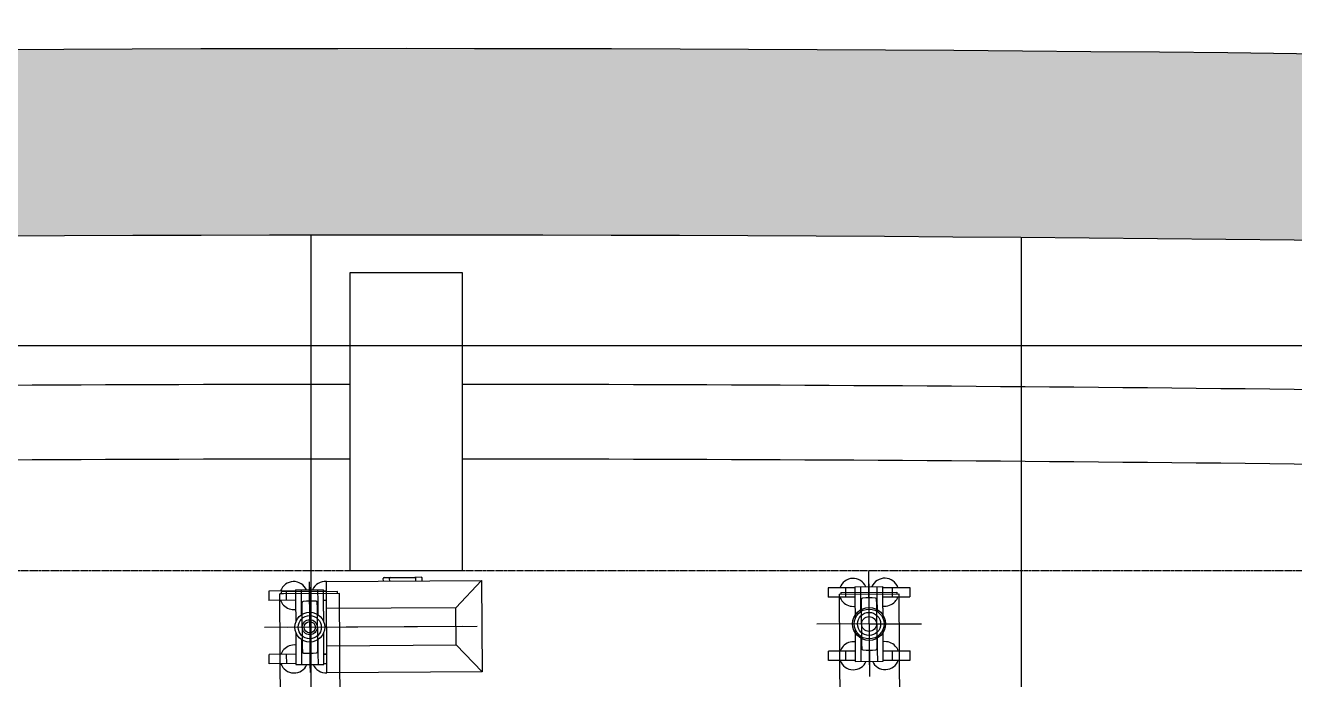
# Model space of a CAD drawing. Header units: millimetres. Extents: x -179076 to 119312, y -18667 to 180141.
# Drawn here: x -63835 to -60431, y 166399 to 168153 of the extents above; entities that cross this region are included whole.
import ezdxf

# ---------------------------------------------------------------- set-up
doc = ezdxf.new("R2010")
doc.units = ezdxf.units.MM
doc.linetypes.add('X-GRID_5~ROOF$0$CENTER2', pattern=[1.125, 0.75, -0.125, 0.125, -0.125])
for name, color, linetype in [('X-EXT_PH$0$A-254', 254, 'Continuous'), ('X-EXT_PH$0$A-ELE2', 3, 'Continuous'), ('X-EXT_PH$0$A-ELE4', 8, 'Continuous'), ('X-EXT_PH$0$A-MEP1a', 5, 'Continuous'), ('X-EXT_PH$0$A-PAT', 251, 'Continuous'), ('X-EXT_PH$0$A-STL', 6, 'Continuous'), ('X-EXT_PH$0$EA-K', 30, 'Continuous'), ('X-GRID_5~ROOF$0$A-CEN1', 1, 'X-GRID_5~ROOF$0$CENTER2')]:
    doc.layers.add(name, color=color, linetype=linetype)

# ---------------------------------------------------------------- blocks, each defined once
blk = doc.blocks.new('X-EXT_PH$0$bmu_office')
at = {"layer": 'X-EXT_PH$0$A-MEP1a', "color": 251}
for p, q in [((1290199, -1563601.2), (1290199, -1563479.7)), ((1290397, -1563478.7), (1290397, -1563471.7)), ((1290399.5, -1563469.2), (1290416.5, -1563469.2)), ((1290414, -1563478.7), (1290414, -1563471.7)), ((1290416.5, -1563469.2), (1290481.5, -1563469.2)), ((1290498.5, -1563469.2), (1290481.5, -1563469.2)), ((1290484, -1563478.7), (1290484, -1563471.7)), ((1290501, -1563478.7), (1290501, -1563471.7)), ((1290591.2, -1563551.2), (1290660.5, -1563478.7)), ((1291699, -1563601.2), (1291699, -1563460.7)), ((1290161.5, -1563503.7), (1290089.5, -1563503.7)), ((1290089.5, -1563503.7), (1290089.5, -1563528.7)), ((1290119, -1564601.2), (1290119, -1563511.2)), ((1290129, -1563511.2), (1290119, -1563511.2)), ((1290124, -1563511.2), (1290124, -1563506.2)), ((1290274, -1563506.2), (1290124, -1563506.2)), ((1290279, -1563511.2), (1290129, -1563511.2)), ((1290136.5, -1563503.7), (1290136.5, -1563528.7)), ((1290161.5, -1563501.2), (1290236.5, -1563501.2)), ((1290161.5, -1563501.2), (1290161.5, -1563531.2)), ((1290176.5, -1563501.2), (1290176.5, -1563531.2)), ((1290199, -1563493.9), (1290199, -1563711.1)), ((1290221.5, -1563531.2), (1290221.5, -1563501.2)), ((1290236.5, -1563531.2), (1290236.5, -1563501.2)), ((1290236.5, -1563503.7), (1290244.5, -1563503.7)), ((1290274, -1563511.2), (1290274, -1563506.2)), ((1290279, -1564001.2), (1290279, -1563511.2)), ((1291661.5, -1563503.7), (1291589.5, -1563503.7)), ((1291589.5, -1563503.7), (1291589.5, -1563528.7)), ((1291619, -1563521.2), (1291619, -1564051.2)), ((1291619, -1563521.2), (1291619, -1564051.2)), ((1291619, -1563521.2), (1291779, -1563521.2)), ((1291619, -1563521.2), (1291779, -1563521.2)), ((1291624, -1563516.2), (1291774, -1563516.2)), ((1291624, -1563516.2), (1291774, -1563516.2)), ((1291624, -1563516.2), (1291624, -1563521.2)), ((1291624, -1563516.2), (1291624, -1563521.2)), ((1291636.5, -1563503.7), (1291636.5, -1563528.7)), ((1291661.5, -1563501.2), (1291736.5, -1563501.2)), ((1291661.5, -1563501.2), (1291661.5, -1563531.2)), ((1291676.5, -1563501.2), (1291676.5, -1563531.2)), ((1291699, -1563493.9), (1291699, -1563711.1)), ((1291721.5, -1563531.2), (1291721.5, -1563501.2)), ((1291736.5, -1563531.2), (1291736.5, -1563501.2)), ((1291736.5, -1563503.7), (1291808.5, -1563503.7)), ((1291761.5, -1563503.7), (1291761.5, -1563528.7)), ((1291774, -1563516.2), (1291774, -1563521.2)), ((1291774, -1563516.2), (1291774, -1563521.2)), ((1291779, -1563521.2), (1291779, -1564081.2)), ((1291779, -1563521.2), (1291779, -1564081.2)), ((1291808.5, -1563503.7), (1291808.5, -1563528.7)), ((1290162, -1563528.7), (1290089.5, -1563528.7)), ((1290161.5, -1563531.2), (1290161.5, -1563587.3)), ((1290176.5, -1563531.2), (1290176.5, -1563568.1)), ((1290179, -1563541.2), (1290179, -1563534.9)), ((1290179, -1563667.5), (1290179, -1563534.9)), ((1290219, -1563541.2), (1290219, -1563534.9)), ((1290219, -1563534.9), (1290219, -1563667.5)), ((1290221.5, -1563568.1), (1290221.5, -1563531.2)), ((1290236, -1563528.7), (1290244.5, -1563528.7)), ((1290236.5, -1563528.7), (1290244.5, -1563528.7)), ((1290236.5, -1563587.3), (1290236.5, -1563528.7)), ((1290236.5, -1563587.3), (1290236.5, -1563531.2)), ((1290591.2, -1563551.2), (1290244.5, -1563551.2)), ((1290591.2, -1563651.2), (1290591.2, -1563551.2)), ((1291662, -1563528.7), (1291589.5, -1563528.7)), ((1291661.5, -1563531.2), (1291661.5, -1563587.3)), ((1291676.5, -1563531.2), (1291676.5, -1563568.1)), ((1291679, -1563541.2), (1291679, -1563534.9)), ((1291679, -1563667.5), (1291679, -1563534.9)), ((1291719, -1563541.2), (1291719, -1563534.9)), ((1291719, -1563534.9), (1291719, -1563667.5)), ((1291721.5, -1563568.1), (1291721.5, -1563531.2)), ((1291736, -1563528.7), (1291808.5, -1563528.7)), ((1291736.5, -1563587.3), (1291736.5, -1563531.2)), ((1290199, -1563601.2), (1290077.5, -1563601.2)), ((1290140, -1563601.2), (1290608.9, -1563601.2)), ((1290161.5, -1563615.1), (1290161.5, -1563671.2)), ((1290167.5, -1563601.2), (1290647.5, -1563601.2)), ((1290199, -1563601.2), (1290199, -1563722.7)), ((1290199, -1563601.2), (1290320.4, -1563601.2)), ((1290236.5, -1563701.2), (1290236.5, -1563615.1)), ((1290236.5, -1563673.7), (1290236.5, -1563615.1)), ((1291699, -1563601.2), (1291558.5, -1563601.2)), ((1291661.5, -1563615.1), (1291661.5, -1563671.2)), ((1291699, -1563601.2), (1291699, -1563741.7)), ((1291699, -1563601.2), (1291839.5, -1563601.2)), ((1291736.5, -1563701.2), (1291736.5, -1563615.1)), ((1291736.5, -1563673.7), (1291736.5, -1563615.1)), ((1290176.5, -1563634.3), (1290176.5, -1563671.2)), ((1290221.5, -1563671.2), (1290221.5, -1563634.3)), ((1290244.5, -1563651.2), (1290591.2, -1563651.2)), ((1290591.2, -1563651.2), (1290660.5, -1563723.7)), ((1291676.5, -1563634.3), (1291676.5, -1563671.2)), ((1291721.5, -1563671.2), (1291721.5, -1563634.3)), ((1290162, -1563673.7), (1290089.5, -1563673.7)), ((1290089.5, -1563698.7), (1290089.5, -1563673.7)), ((1290136.5, -1563698.7), (1290136.5, -1563673.7)), ((1290161.5, -1563671.2), (1290161.5, -1563701.2)), ((1290176.5, -1563671.2), (1290176.5, -1563701.2)), ((1290179, -1563661.2), (1290179, -1563667.5)), ((1290219, -1563661.2), (1290219, -1563667.5)), ((1290221.5, -1563701.2), (1290221.5, -1563671.2)), ((1290236, -1563673.7), (1290244.5, -1563673.7)), ((1290244.5, -1563673.7), (1290236.5, -1563673.7)), ((1291662, -1563673.7), (1291589.5, -1563673.7)), ((1291589.5, -1563698.7), (1291589.5, -1563673.7)), ((1291636.5, -1563698.7), (1291636.5, -1563673.7)), ((1291661.5, -1563671.2), (1291661.5, -1563701.2)), ((1291676.5, -1563671.2), (1291676.5, -1563701.2)), ((1291679, -1563661.2), (1291679, -1563667.5)), ((1291719, -1563661.2), (1291719, -1563667.5)), ((1291721.5, -1563701.2), (1291721.5, -1563671.2)), ((1291736, -1563673.7), (1291808.5, -1563673.7)), ((1291761.5, -1563698.7), (1291761.5, -1563673.7)), ((1291808.5, -1563698.7), (1291808.5, -1563673.7)), ((1290161.5, -1563698.7), (1290089.5, -1563698.7)), ((1290161.5, -1563701.2), (1290236.5, -1563701.2)), ((1290236.5, -1563698.7), (1290244.5, -1563698.7)), ((1291661.5, -1563698.7), (1291589.5, -1563698.7)), ((1291661.5, -1563701.2), (1291736.5, -1563701.2)), ((1291736.5, -1563698.7), (1291808.5, -1563698.7))]:
    blk.add_line(p, q, dxfattribs=at)
blk.add_lwpolyline([(1290244.5, -1563478.7), (1290660.5, -1563478.7), (1290660.5, -1563723.7), (1290244.5, -1563723.7)], close=True, dxfattribs=at)
blk.add_lwpolyline([(1291736.5, -1563587.3), (1291736.5, -1563528.7)], dxfattribs=at)
for centre, radius in [((1291699, -1563601.2), 44.2), ((1291699, -1563601.2), 44.2), ((1290199, -1563601.2), 40), ((1290199, -1563601.2), 40), ((1290199, -1563601.2), 40), ((1290199, -1563601.2), 31), ((1290199, -1563601.2), 20), ((1290199, -1563601.2), 15), ((1291699, -1563601.2), 40), ((1291699, -1563601.2), 31), ((1291699, -1563601.2), 20)]:
    blk.add_circle(centre, radius, dxfattribs=at)
for centre, radius, start, end in [((1290156.5, -1563516.2), 37.5, 23.5782, 160.5288), ((1290241.5, -1563516.2), 37.5, 85.4114, 156.4218), ((1290399.5, -1563471.7), 2.5, 90, 180), ((1290416.5, -1563471.7), 2.5, 90, 180), ((1290481.5, -1563471.7), 2.5, 0, 90), ((1290498.5, -1563471.7), 2.5, 0, 90), ((1291656.5, -1563516.2), 37.5, 23.5782, 160.5288), ((1291741.5, -1563516.2), 37.5, 19.4712, 156.4218), ((1290156.5, -1563516.2), 37.5, 199.4712, 222.8334), ((1290156.5, -1563516.2), 37.5, 222.8334, 277.6623), ((1290182, -1563534.9), 3, 94.9505, 180), ((1290199, -1563731.2), 200, 85.0495, 94.9505), ((1290216, -1563534.9), 3, 0, 85.0495), ((1291656.5, -1563516.2), 37.5, 199.4712, 222.8334), ((1291656.5, -1563516.2), 37.5, 222.8334, 277.6623), ((1291682, -1563534.9), 3, 94.9505, 180), ((1291699, -1563731.2), 200, 85.0495, 94.9505), ((1291716, -1563534.9), 3, 0, 85.0495), ((1291741.5, -1563516.2), 37.5, 262.3377, 317.1666), ((1291741.5, -1563516.2), 37.5, 317.1666, 340.5288), ((1290156.5, -1563686.2), 37.5, 82.3377, 137.1666), ((1291656.5, -1563686.2), 37.5, 82.3377, 137.1666), ((1291741.5, -1563686.2), 37.5, 42.8334, 97.6623), ((1290156.5, -1563686.2), 37.5, 137.1666, 160.5288), ((1290182, -1563667.5), 3, 180, 265.0495), ((1290199, -1563471.2), 200, 265.0495, 274.9505), ((1290216, -1563667.5), 3, 274.9505, 0), ((1291656.5, -1563686.2), 37.5, 137.1666, 160.5288), ((1291682, -1563667.5), 3, 180, 265.0495), ((1291699, -1563471.2), 200, 265.0495, 274.9505), ((1291716, -1563667.5), 3, 274.9505, 0), ((1291741.5, -1563686.2), 37.5, 19.4712, 42.8334), ((1290156.5, -1563686.2), 37.5, 199.4712, 336.4218), ((1290241.5, -1563686.2), 37.5, 203.5782, 274.5886), ((1291656.5, -1563686.2), 37.5, 199.4712, 336.4218), ((1291741.5, -1563686.2), 37.5, 203.5782, 340.5288)]:
    blk.add_arc(centre, radius, start, end, dxfattribs=at)
for p in [(1290199, -1563601.2), (1291699, -1563601.2)]:
    blk.add_point(p, dxfattribs=at)

msp = doc.modelspace()

# ---------------------------------------------------------------- hatches: boundary and pattern name
at = {"layer": 'X-EXT_PH$0$A-254'}
h = msp.add_hatch(color=256, dxfattribs=at)
h.dxf.hatch_style = 1
edge = h.paths.add_edge_path(flags=16)
edge.add_arc((-150113.3, 146990.8), 116300, 0, 7.249805)
edge.add_arc((-40000.7, 160998.5), 5300, 7.2498, 83.5155)
edge.add_arc((-62813.3, -39709.2), 207300, 83.515545, 96.484455)
edge.add_arc((-85625.9, 160998.5), 5300, 96.4845, 172.7502)
edge.add_arc((24486.7, 146990.8), 116300, 172.750195, 180)
edge.add_arc((24486.7, 146990.8), 116300, 180, 187.249805)
edge.add_arc((-85625.9, 132983.1), 5300, 187.2498, 263.5155)
edge.add_arc((-62813.3, 333690.8), 207300, 263.515545, 276.484455)
edge.add_arc((-40000.7, 132983.1), 5300, 276.4845, 352.7502)
edge.add_arc((-150113.3, 146990.8), 116300, 352.750195, 360)
edge = h.paths.add_edge_path()
edge.add_arc((-150113.3, 146990.8), 116800, 0, 7.249805)
edge.add_arc((-40000.7, 160998.5), 5800, 7.24981, 83.51554)
edge.add_arc((-62813.3, -39709.2), 207800, 83.515545, 96.484455)
edge.add_arc((-85625.9, 160998.5), 5800, 96.48446, 172.75019)
edge.add_arc((24486.7, 146990.8), 116800, 172.750195, 180)
edge.add_arc((24486.7, 146990.8), 116800, 180, 187.249805)
edge.add_arc((-85625.9, 132983.1), 5800, 187.24981, 263.51554)
edge.add_arc((-62813.3, 333690.8), 207800, 263.515545, 276.484455)
edge.add_arc((-40000.7, 132983.1), 5800, 276.48446, 352.75019)
edge.add_arc((-150113.3, 146990.8), 116800, 352.750195, 360)
at = {"layer": 'X-EXT_PH$0$A-PAT'}
h = msp.add_hatch(dxfattribs=at)
h.set_pattern_fill('NET', color=256, scale=600)
h.set_pattern_definition([(0, (-165939.6, 60614), (0, 1905), []), (90, (-165939.6, 60614), (-1905, 1e-13), [])])
h.paths.add_polyline_path([(-81613.3, 153190.8), (-42913.3, 153190.8), (-42913.3, 140790.8), (-81613.3, 140790.8)], flags=16)
h.paths.add_polyline_path([(-42863.3, 145590.8), (-42763.3, 140790.8), (-42713.3, 140790.8)], flags=16)
edge = h.paths.add_edge_path()
edge.add_arc((-40000.7, 160998.5), 5300, 7.2498, 83.5155)
edge.add_arc((-62813.3, -39709.2), 207300, 83.515545, 96.484455)
edge.add_arc((-85625.9, 160998.5), 5300, 96.4845, 172.7502)
edge.add_arc((24486.7, 146990.8), 116300, 172.750195, 187.249805)
edge.add_arc((-85625.9, 132983.1), 5300, 187.2498, 263.5155)
edge.add_arc((-62813.3, 333690.8), 207300, 263.515545, 276.484455)
edge.add_arc((-40000.7, 132983.1), 5300, 276.4845, 352.7502)
edge.add_arc((-150113.3, 146990.8), 116300, 352.750195, 367.249805)

# ---------------------------------------------------------------- linework, layer by layer
at = {"layer": 'X-EXT_PH$0$A-ELE2'}
msp.add_lwpolyline([(-33313.3, 146990.8, 0.031644), (-34247.1, 161730.4, 0.345625), (-39345.7, 166761.4, 0.056648), (-86281, 166761.4, 0.345625), (-91379.6, 161730.4, 0.031644), (-92313.3, 146990.8, 0.031644), (-91379.6, 132251.1, 0.345625), (-86281, 127220.2, 0.056648), (-39345.7, 127220.2, 0.345625), (-34247.1, 132251.1, 0.031644)], format="xyb", close=True, dxfattribs=at)
at = {"layer": 'X-EXT_PH$0$A-ELE4', "color": 5}
msp.add_lwpolyline([(-33813.3, 146990.8, 0.031644), (-34743.1, 161667.3, 0.345625), (-39402.2, 166264.6, 0.056648), (-86224.5, 166264.6, 0.345625), (-90883.6, 161667.3, 0.031644), (-91813.3, 146990.8, 0.031644), (-90883.6, 132314.2, 0.345625), (-86224.5, 127717, 0.056648), (-39402.2, 127717, 0.345625), (-34743.1, 132314.2, 0.031644)], format="xyb", close=True, dxfattribs=at)
at = {"layer": 'X-EXT_PH$0$A-STL', "color": 3}
msp.add_lwpolyline([(-62963.3, 167490.8), (-62663.3, 167490.8), (-62663.3, 166690.8), (-62963.3, 166690.8)], close=True, dxfattribs=at)
at = {"layer": 'X-EXT_PH$0$A-STL', "color": 5}
for points in [[(-62963.3, 167190.7, 0.005075), (-67163.3, 167145, 0.005075)], [(-58463.3, 167145, 0.005075), (-62663.3, 167190.7, 0.005075)], [(-62963.3, 166990.7, 0.00508), (-67163.3, 166945, 0.00508)], [(-58463.3, 166945, 0.00508), (-62663.3, 166990.7, 0.00508)]]:
    msp.add_lwpolyline(points, format="xyb", dxfattribs=at)
at = {"layer": 'X-GRID_5~ROOF$0$A-CEN1', "ltscale": 10}
msp.add_lwpolyline([(-29513.3, 166690.8), (-99513.3, 166690.8)], dxfattribs=at)

# ---------------------------------------------------------------- block references
at = {"layer": 'X-EXT_PH$0$EA-K', "rotation": 0.3278359900709154}
msp.add_blockref('X-EXT_PH$0$bmu_office', (-1362196.4, 1722733.3), dxfattribs=at)

doc.saveas('drawing.dxf')
